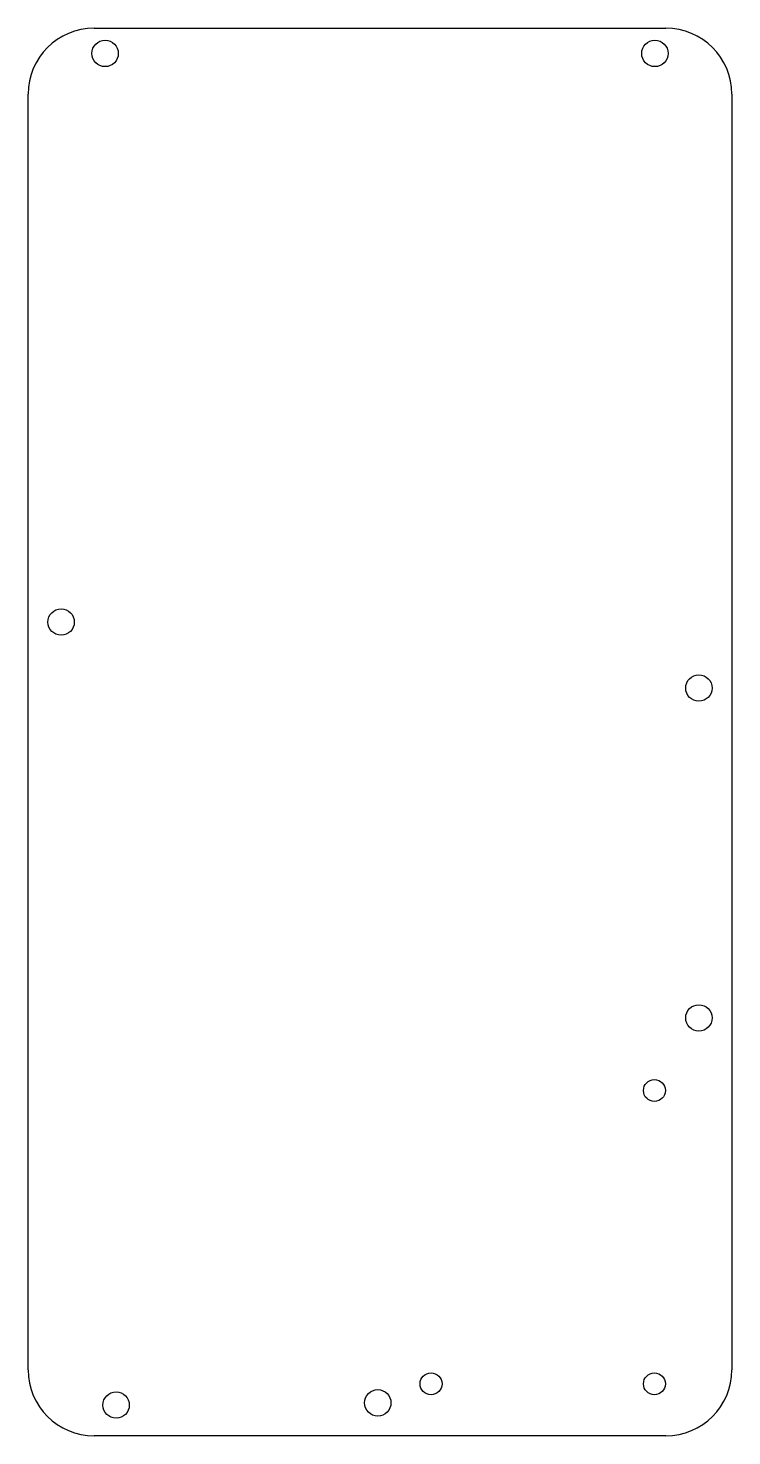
# Model space of a CAD drawing. Header units: millimetres. Extents: x -32 to 32, y -64 to 64.
import ezdxf

# ---------------------------------------------------------------- set-up
doc = ezdxf.new("R2010")
doc.units = ezdxf.units.MM

msp = doc.modelspace()

# ---------------------------------------------------------------- linework, layer by layer
for p, q in [((-26, 64, 7.9), (26, 64, 7.9)), ((-32, -58, 7.9), (-32, 58, 7.9)), ((32, 58, 7.9), (32, -58, 7.9)), ((26, -64, 7.9), (-26, -64, 7.9))]:
    msp.add_line(p, q)
for centre, radius in [((-25, 61.7, 7.9), 1.2), ((25, 61.7, 7.9), 1.2), ((-29, 10, 7.9), 1.2), ((29, 4, 7.9), 1.2), ((29, -26, 7.9), 1.2), ((24.96, -32.6, 7.9), 1), ((4.64, -59.27, 7.9), 1), ((24.96, -59.27, 7.9), 1), ((-24, -61.2, 7.9), 1.2), ((-0.2, -61, 7.9), 1.2)]:
    msp.add_circle(centre, radius)
for centre, start, end in [((-26, 58, 7.9), 90, 180), ((26, 58, 7.9), 0, 90), ((-26, -58, 7.9), 180, 270), ((26, -58, 7.9), -90, 0)]:
    msp.add_arc(centre, 6, start, end)

doc.saveas('drawing.dxf')
